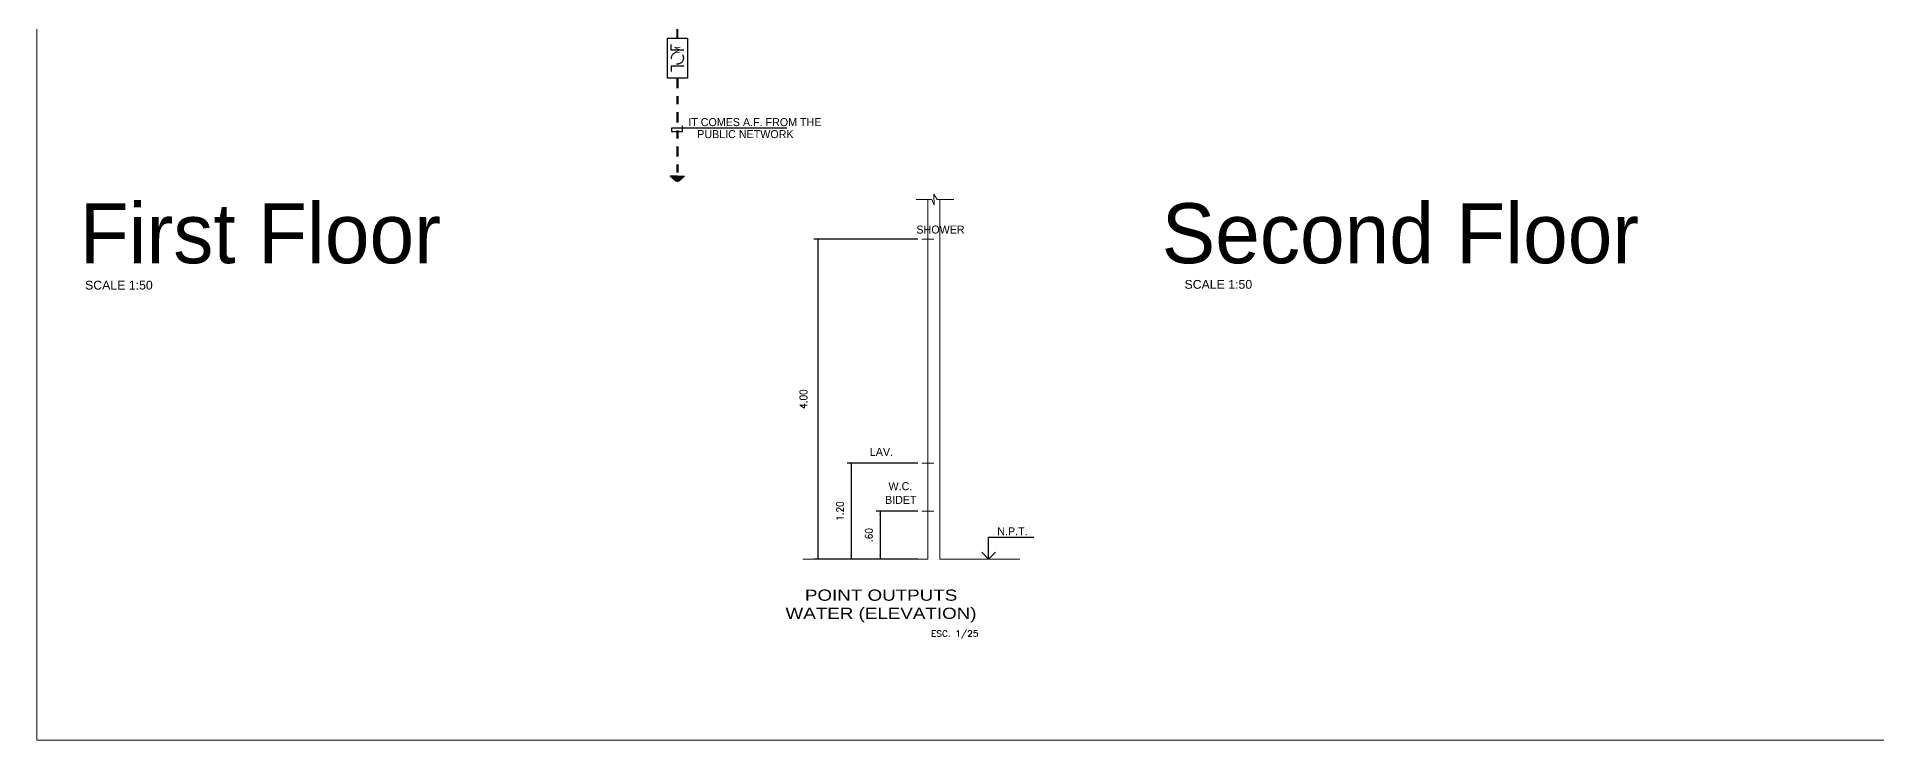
# Model space of a CAD drawing. Header units: millimetres. Extents: x -1414 to 2664, y 674 to 1517.
# Drawn here: x 1379.34 to 1402.32, y 706.07 to 714.86 of the extents above; entities that cross this region are included whole.
import ezdxf
from ezdxf.enums import TextEntityAlignment as Align

# ---------------------------------------------------------------- set-up
doc = ezdxf.new("R2010")
doc.units = ezdxf.units.MM
doc.header["$LTSCALE"] = 0.01
doc.linetypes.add('DASHDOT', pattern=[25.4, 12.7, -6.35, 0, -6.35])
doc.linetypes.add('DASHEDTINY', pattern=[2.8575, 1.905, -0.9525])
doc.layers.get('0').update_dxf_attribs({"linetype": 'CONTINUOUS'})
for name, color, linetype, lineweight in [('.01', 1, 'CONTINUOUS', 9), ('Cotas', 1, 'CONTINUOUS', 9), ('detalle - 3', 124, 'CONTINUOUS', 20), ('MEMBRETE', 42, 'CONTINUOUS', 20), ('MOBILIARIO', 250, 'CONTINUOUS', 9), ('pared', 7, 'CONTINUOUS', 0)]:
    doc.layers.add(name, color=color, linetype=linetype, lineweight=lineweight)
for name, color, linetype in [('a Text Pequeñ', 3, 'CONTINUOUS'), ('aRAF', 4, 'DASHDOT'), ('CASCO DESAGUE', 1, 'CONTINUOUS'), ('Layer3', 3, 'CONTINUOUS'), ('textos 1', 150, 'CONTINUOUS'), ('textos 3', 172, 'CONTINUOUS')]:
    doc.layers.add(name, color=color, linetype=linetype)
doc.styles.add('ARIAL', font='ARIAL')
doc.styles.add('ARIAL-1', font='ARIAL-1')
doc.styles.add('J-10', font='J-10')
doc.styles.add('J-3', font='J-3')
doc.styles.add('LUNA', font='LUNA')
doc.styles.add('ROMANS', font='ROMANS')
doc.styles.get("Standard").update_dxf_attribs({"font": 'STANDARD'})
doc.styles.add('TEXTO', font='TEXTO')
doc.styles.add('TEXTOS PEQUEÑOS', font='TEXTOS PEQUEÑOS')
doc.dimstyles.get("Standard").update_dxf_attribs({"dimscale": 0.05, "dimtxt": 1.8, "dimasz": 1, "dimexe": 1, "dimexo": 1, "dimgap": 0.9, "dimtad": 0, "dimtoh": 1, "dimzin": 4, "dimdsep": 46, "dimcen": 0.09, "dimclrd": 2, "dimclre": 1, "dimclrt": 3, "dimadec": 0, "dimazin": 0, "dimtfac": 1, "dimtdec": 4, "dimtofl": 0, "dimtmove": 0, "dimatfit": 3, "dimfxl": 0.05, "dimtolj": 1, "dimtzin": 0, "dimarcsym": 0})

# ---------------------------------------------------------------- blocks, each defined once
blk = doc.blocks.new('*D146')
at = {"layer": 'Cotas', "color": 1, "linetype": 'ByBlock', "lineweight": -2}
for p, q in [((1390.35, 708.935), (1389.827, 708.935)), ((1390.35, 708.335), (1389.827, 708.335))]:
    blk.add_line(p, q, dxfattribs=at)
at = {"layer": 'Cotas', "color": 2, "linetype": 'ByBlock', "lineweight": -2}
blk.add_line((1389.877, 708.935), (1389.877, 708.335), dxfattribs=at)
for points in [[(1389.877, 708.935), (1389.885, 708.885), (1389.869, 708.885)], [(1389.877, 708.335), (1389.869, 708.385), (1389.885, 708.385)]]:
    blk.add_solid(points, dxfattribs=at)
at = {"layer": 'Cotas', "color": 3, "linetype": 'CONTINUOUS', "lineweight": -2, "insert": (1389.738, 708.635), "char_height": 0.09, "width": 0.14, "attachment_point": 5, "rotation": 90}
blk.add_mtext('.60', dxfattribs=at)
blk = doc.blocks.new('*D147')
at = {"layer": 'Cotas', "color": 1, "linetype": 'ByBlock', "lineweight": -2}
for p, q in [((1390.35, 712.335), (1389.05, 712.335)), ((1390.35, 708.335), (1389.05, 708.335))]:
    blk.add_line(p, q, dxfattribs=at)
at = {"layer": 'Cotas', "color": 2, "linetype": 'ByBlock', "lineweight": -2}
blk.add_line((1389.1, 712.335), (1389.1, 708.335), dxfattribs=at)
for points in [[(1389.1, 712.335), (1389.108, 712.285), (1389.091, 712.285)], [(1389.1, 708.335), (1389.091, 708.385), (1389.108, 708.385)]]:
    blk.add_solid(points, dxfattribs=at)
at = {"layer": 'Cotas', "color": 3, "linetype": 'CONTINUOUS', "lineweight": -2, "insert": (1388.92, 710.335), "char_height": 0.09, "width": 0.22, "attachment_point": 5, "rotation": 90}
blk.add_mtext('4.00', dxfattribs=at)
blk = doc.blocks.new('*D148')
at = {"layer": 'Cotas', "color": 1, "linetype": 'ByBlock', "lineweight": -2}
for p, q in [((1390.35, 709.535), (1389.466, 709.535)), ((1390.35, 708.335), (1389.466, 708.335))]:
    blk.add_line(p, q, dxfattribs=at)
at = {"layer": 'Cotas', "color": 2, "linetype": 'ByBlock', "lineweight": -2}
blk.add_line((1389.516, 709.535), (1389.516, 708.335), dxfattribs=at)
for points in [[(1389.516, 709.535), (1389.524, 709.485), (1389.507, 709.485)], [(1389.516, 708.335), (1389.507, 708.385), (1389.524, 708.385)]]:
    blk.add_solid(points, dxfattribs=at)
at = {"layer": 'Cotas', "color": 3, "linetype": 'CONTINUOUS', "lineweight": -2, "insert": (1389.377, 708.935), "char_height": 0.09, "width": 0.19, "attachment_point": 5, "rotation": 90}
blk.add_mtext('1.20', dxfattribs=at)

msp = doc.modelspace()

# ---------------------------------------------------------------- hatches: boundary and pattern name
at = {"layer": 'CASCO DESAGUE', "linetype": 'DASHEDTINY'}
msp.add_hatch(color=3, dxfattribs=at).paths.add_polyline_path([(1387.346, 713.044), (1387.257, 713.123), (1387.346, 713.123), (1387.435, 713.123)], flags=0)

# ---------------------------------------------------------------- linework, layer by layer
at = {"layer": '.01'}
msp.add_lwpolyline([(1379.341, 706.07), (1418.941, 706.07), (1418.941, 732.205), (1379.341, 732.205)], close=True, dxfattribs=at)
at = {"layer": 'a Text Pequeñ', "color": 2}
msp.add_lwpolyline([(1388.711, 713.72), (1388.711, 713.72), (1387.271, 713.72), (1387.271, 713.679), (1387.407, 713.679), (1387.407, 713.749)], dxfattribs=at)
at = {"layer": 'aRAF', "color": 3, "linetype": 'ByBlock'}
msp.add_lwpolyline([(1387.471, 714.848), (1387.471, 714.348), (1387.221, 714.348), (1387.221, 714.848)], close=True, dxfattribs=at)
for points in [[(1387.425, 714.698), (1387.269, 714.698), (1387.269, 714.767)], [(1387.425, 714.498), (1387.269, 714.498), (1387.269, 714.428)]]:
    msp.add_lwpolyline(points, dxfattribs=at)
at = {"layer": 'aRAF', "color": 3}
msp.add_circle((1387.346, 714.598), 0.075, dxfattribs=at)
at = {"layer": 'CASCO DESAGUE', "color": 3, "linetype": 'DASHEDTINY'}
for points in [[(1387.346, 713.123), (1387.257, 713.123), (1387.346, 713.044)], [(1387.346, 713.123), (1387.435, 713.123), (1387.346, 713.044)]]:
    msp.add_lwpolyline(points, dxfattribs=at)
at = {"layer": 'Cotas'}
for p, q in [((1390.327, 712.829), (1390.526, 712.829)), ((1390.526, 712.829), (1390.553, 712.758)), ((1390.55, 712.898), (1390.59, 712.829)), ((1390.553, 712.758), (1390.55, 712.898)), ((1390.59, 712.829), (1390.798, 712.829))]:
    msp.add_line(p, q, dxfattribs=at)
at = {"layer": 'detalle - 3'}
for p, q in [((1390.4, 712.335), (1390.55, 712.335)), ((1390.4, 709.535), (1390.55, 709.535)), ((1390.4, 708.935), (1390.55, 708.935))]:
    msp.add_line(p, q, dxfattribs=at)
at = {"layer": 'Layer3', "linetype": 'DASHDOT', "lineweight": 40}
msp.add_line((1387.346, 714.848), (1387.346, 717.768), dxfattribs=at)
at = {"layer": 'Layer3', "linetype": 'DASHDOT', "lineweight": 50}
msp.add_lwpolyline([(1387.346, 714.348), (1387.346, 713.123)], dxfattribs=at)
at = {"layer": 'pared'}
for p, q in [((1390.475, 708.335), (1390.475, 712.829)), ((1390.625, 708.335), (1390.625, 712.829)), ((1388.912, 708.335), (1390.475, 708.335)), ((1390.625, 708.335), (1391.624, 708.335))]:
    msp.add_line(p, q, dxfattribs=at)
at = {"layer": 'textos 1'}
for p, q in [((1391.234, 708.335), (1391.234, 708.603)), ((1391.798, 708.603), (1391.234, 708.603)), ((1391.234, 708.335), (1391.147, 708.422)), ((1391.234, 708.335), (1391.321, 708.422))]:
    msp.add_line(p, q, dxfattribs=at)

# ---------------------------------------------------------------- texts
at = {"color": 3, "style": 'LUNA'}
for s, p in [('IT COMES A.F. FROM THE  ', (1387.481, 713.747)), (' PUBLIC NETWORK', (1387.556, 713.597))]:
    msp.add_text(s, height=0.1, dxfattribs=at).set_placement(p)
at = {"layer": 'a Text Pequeñ', "color": 3, "style": 'TEXTOS PEQUEÑOS', "width": 1.2}
msp.add_text('M', height=0.07, rotation=90, dxfattribs=at).set_placement((1387.383, 714.652))
at = {"layer": 'detalle - 3'}
for s, height, style, width, p in [('POINT OUTPUTS ', 0.14, 'ARIAL', 1.2, (1389.923, 707.884)), (' WATER (ELEVATION)', 0.14, 'ARIAL', 1.2, (1389.857, 707.64)), ('ESC. 1/25', 0.075, 'ROMANS', 1.1, (1390.81, 707.398))]:
    msp.add_text(s, height=height, dxfattribs=dict(at, style=style, width=width)).set_placement(p, align=Align.MIDDLE)
at = {"layer": 'MEMBRETE', "color": 1, "char_height": 0.75, "attachment_point": 1, "style": 'TEXTO'}
for s, insert, width in [('First Floor', (1379.877, 712.783), 5.31279), ('Second Floor', (1393.396, 712.783), 6.39583)]:
    msp.add_mtext(s, dxfattribs=dict(at, insert=insert, width=width))
at = {"layer": 'MOBILIARIO', "color": 1, "style": 'ARIAL-1'}
for p in [(1380.79, 711.704), (1394.527, 711.714)]:
    msp.add_text('SCALE 1:50', height=0.11, dxfattribs=at).set_placement(p, align=Align.RIGHT)
at = {"layer": 'textos 1', "linetype": 'CONTINUOUS', "style": 'J-3'}
msp.add_text('N.P.T.', height=0.1, dxfattribs=at).set_placement((1391.342, 708.632))
at = {"layer": 'textos 3', "linetype": 'CONTINUOUS', "style": 'J-10'}
for s, p in [('SHOWER', (1390.332, 712.404)), ('LAV.', (1389.75, 709.625)), ('W.C.', (1389.983, 709.196)), ('BIDET', (1389.94, 709.025))]:
    msp.add_text(s, height=0.1, dxfattribs=at).set_placement(p)

# ---------------------------------------------------------------- dimensions: what is measured, and where the dimension line sits
at = {"layer": 'Cotas'}
for base, p1, picture, middle in [((1389.1, 708.335), (1390.4, 712.335), '*D147', (1388.92, 710.335)), ((1389.516, 708.335), (1390.4, 709.535), '*D148', (1389.377, 708.935)), ((1389.877, 708.335), (1390.4, 708.935), '*D146', (1389.738, 708.635))]:
    dim = msp.add_linear_dim(base=base, p1=p1, p2=(1390.4, 708.335), angle=90, dimstyle='Standard', dxfattribs=at)
    dim.commit()
    dim.dimension.update_dxf_attribs({"geometry": picture, "text_midpoint": middle})

doc.saveas('drawing.dxf')
